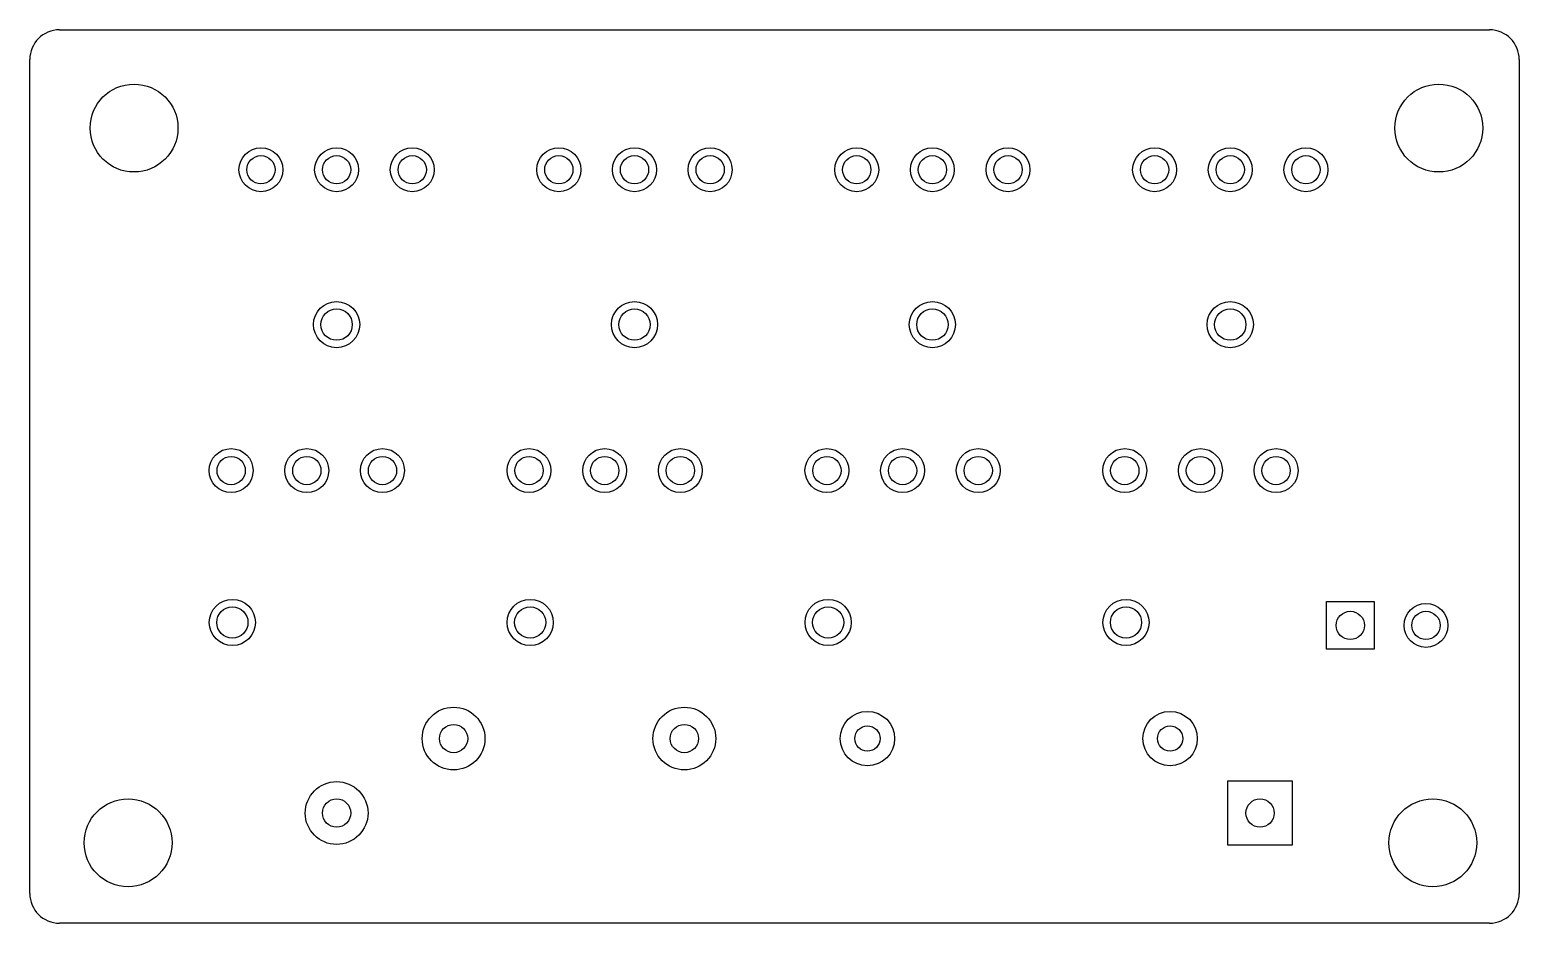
# Model space of a CAD drawing. Header units: millimetres. Extents: x 1028.7 to 1078.7, y -804.7 to -774.7.
import ezdxf

# ---------------------------------------------------------------- set-up
doc = ezdxf.new("R2010")
doc.units = ezdxf.units.MM

msp = doc.modelspace()

# ---------------------------------------------------------------- linework, layer by layer
for points in [[(1029.7, -774.7), (1077.7, -774.7)], [(1028.7, -803.7), (1028.7, -775.7)], [(1078.7, -775.7), (1078.7, -803.7)], [(1077.7, -804.7), (1029.7, -804.7)]]:
    msp.add_lwpolyline(points)
for points in [[(1073.83, -795.5), (1072.23, -795.5), (1072.23, -793.9), (1073.83, -793.9)], [(1068.921, -799.921), (1071.08, -799.921), (1071.08, -802.08), (1068.921, -802.08)]]:
    msp.add_lwpolyline(points, close=True)
for centre, radius in [((1032.2, -778), 1.475), ((1076, -778), 1.475), ((1036.46, -779.4), 0.737), ((1036.46, -779.4), 0.475), ((1039, -779.4), 0.737), ((1039, -779.4), 0.475), ((1041.54, -779.4), 0.737), ((1041.54, -779.4), 0.475), ((1046.46, -779.4), 0.737), ((1046.46, -779.4), 0.475), ((1049, -779.4), 0.737), ((1049, -779.4), 0.475), ((1051.54, -779.4), 0.737), ((1051.54, -779.4), 0.475), ((1056.46, -779.4), 0.737), ((1056.46, -779.4), 0.475), ((1059, -779.4), 0.737), ((1059, -779.4), 0.475), ((1061.54, -779.4), 0.737), ((1061.54, -779.4), 0.475), ((1066.46, -779.4), 0.737), ((1066.46, -779.4), 0.475), ((1069, -779.4), 0.737), ((1069, -779.4), 0.475), ((1071.54, -779.4), 0.737), ((1071.54, -779.4), 0.475), ((1039, -784.6), 0.775), ((1049, -784.6), 0.775), ((1059, -784.6), 0.775), ((1069, -784.6), 0.775), ((1039, -784.6), 0.525), ((1049, -784.6), 0.525), ((1059, -784.6), 0.525), ((1069, -784.6), 0.525), ((1035.46, -789.5), 0.737), ((1038, -789.5), 0.737), ((1040.54, -789.5), 0.737), ((1045.46, -789.5), 0.737), ((1048, -789.5), 0.737), ((1050.54, -789.5), 0.737), ((1055.46, -789.5), 0.737), ((1058, -789.5), 0.737), ((1060.54, -789.5), 0.737), ((1065.46, -789.5), 0.737), ((1068, -789.5), 0.737), ((1070.54, -789.5), 0.737), ((1035.46, -789.5), 0.475), ((1038, -789.5), 0.475), ((1040.54, -789.5), 0.475), ((1045.46, -789.5), 0.475), ((1048, -789.5), 0.475), ((1050.54, -789.5), 0.475), ((1055.46, -789.5), 0.475), ((1058, -789.5), 0.475), ((1060.54, -789.5), 0.475), ((1065.46, -789.5), 0.475), ((1068, -789.5), 0.475), ((1070.54, -789.5), 0.475), ((1035.5, -794.6), 0.775), ((1045.5, -794.6), 0.775), ((1055.5, -794.6), 0.775), ((1065.5, -794.6), 0.775), ((1075.57, -794.7), 0.737), ((1035.5, -794.6), 0.525), ((1045.5, -794.6), 0.525), ((1055.5, -794.6), 0.525), ((1065.5, -794.6), 0.525), ((1073.03, -794.7), 0.475), ((1075.57, -794.7), 0.475), ((1042.927, -798.5), 1.054), ((1050.674, -798.5), 1.054), ((1056.82, -798.5), 0.914), ((1066.98, -798.5), 0.914), ((1042.927, -798.5), 0.475), ((1050.674, -798.5), 0.475), ((1056.82, -798.5), 0.424), ((1066.98, -798.5), 0.424), ((1039, -801), 1.054), ((1032, -802), 1.475), ((1039, -801), 0.475), ((1070, -801), 0.475), ((1075.8, -802), 1.475)]:
    msp.add_circle(centre, radius)
for centre, start, end in [((1029.7, -775.7), 90, 180), ((1077.7, -775.7), 0, 90), ((1029.7, -803.7), 180, 270), ((1077.7, -803.7), 270, 0)]:
    msp.add_arc(centre, 1, start, end)

doc.saveas('drawing.dxf')
